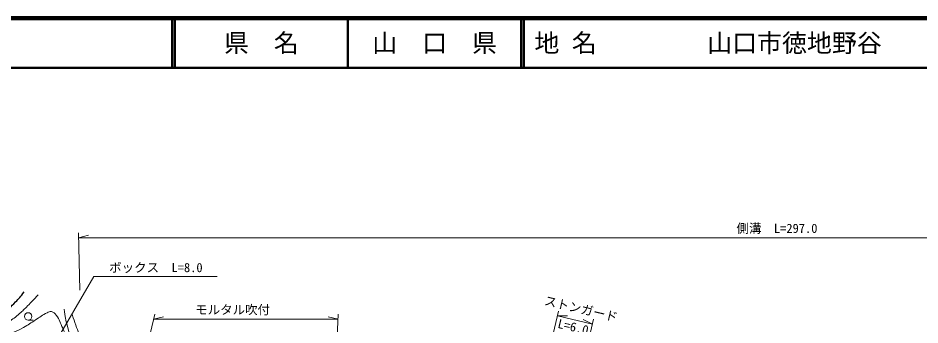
# Model space of a CAD drawing. Units: millimetres, scale not verified. Extents: x 40000 to 680000, y 20000 to 380000.
# Drawn here: x 266838 to 447687, y 318491 to 380000 of the extents above; entities that cross this region are included whole.
import ezdxf
from ezdxf.enums import TextEntityAlignment as Align

# ---------------------------------------------------------------- set-up
doc = ezdxf.new("R2010")
doc.units = ezdxf.units.MM
doc.header["$LTSCALE"] = 1000
for name, color, linetype, lineweight in [('M-BGD', 7, 'Continuous', 13), ('M-STR-HTXT', 7, 'Continuous', 13), ('M-TTL', 2, 'Continuous', 140), ('M-TTL-LINE', 7, 'Continuous', 50)]:
    doc.layers.add(name, color=color, linetype=linetype, lineweight=lineweight)
doc.layers.add('M-TTL-TXT', color=7, linetype='Continuous')
doc.styles.add('ＭＳ ゴシック', font='')
doc.styles.get('ＭＳ ゴシック').set_extended_font_data('MS Gothic')

msp = doc.modelspace()

# ---------------------------------------------------------------- linework, layer by layer
at = {"layer": 'M-BGD'}
msp.add_line((268864, 319449), (269864, 319449), dxfattribs=at)
msp.add_circle((268864, 320199), 750, dxfattribs=at)
at = {"layer": 'M-BGD', "lineweight": 25}
msp.add_open_spline([(256895, 316379), (258390, 317299), (258775, 317539), (259970, 318300), (261448, 319242), (262331, 319695), (263723, 320760), (264812, 321593), (265396, 322103), (266342, 323095), (267059, 323847), (267305, 324135), (268077, 325114)], degree=3, knots=[0, 0, 0, 0, 1, 1, 1, 2, 2, 2, 3, 3, 3, 4, 4, 4, 4], dxfattribs=at)
at = {"layer": 'M-BGD'}
for points, knots in [([(257330, 315148), (258383, 315484), (258700, 315602), (259550, 315965), (260722, 316466), (261329, 316858), (262431, 317500), (263419, 318076), (263969, 318409), (264912, 319056), (265825, 319683), (266326, 320055), (267163, 320781), (267808, 321341), (268132, 321695), (268740, 322295), (269608, 323152), (269877, 323449), (270906, 324545)], [0, 0, 0, 0, 1, 1, 1, 2, 2, 2, 3, 3, 3, 4, 4, 4, 5, 5, 5, 6, 6, 6, 6]), ([(257606, 314368), (258470, 314533), (258713, 314596), (259417, 314766), (261034, 315159), (261922, 315464), (263482, 316042), (265253, 316699), (266245, 317091), (267913, 317977), (268895, 318499), (269378, 318907), (270324, 319491), (271242, 320058), (271692, 320499), (272679, 320935), (272995, 321075), (273195, 321220), (273535, 321159), (274005, 321076), (274226, 320810), (274516, 320430), (275203, 319531), (275341, 318868), (275806, 317837), (276434, 316444), (276706, 315629), (277302, 314223), (277734, 313206), (277924, 312611), (278425, 311627), (278970, 310559), (279180, 309891), (279915, 308944), (280260, 308499), (280395, 308324), (280859, 307855)], [0, 0, 0, 0, 1, 1, 1, 2, 2, 2, 3, 3, 3, 4, 4, 4, 5, 5, 5, 6, 6, 6, 7, 7, 7, 8, 8, 8, 9, 9, 9, 10, 10, 10, 11, 11, 11, 12, 12, 12, 12]), ([(276062, 321642), (276284, 320049), (276372, 319544), (276724, 318235), (277151, 316646), (277583, 315814), (278207, 314292), (278782, 312889), (279129, 312111), (279816, 310759), (280123, 310154), (280295, 309809), (280693, 309260), (280931, 308930), (281022, 308811), (281341, 308444)], [0, 0, 0, 0, 1, 1, 1, 2, 2, 2, 3, 3, 3, 4, 4, 4, 5, 5, 5, 5]), ([(282352, 309190), (282026, 309612), (281926, 309761), (281702, 310157), (281391, 310708), (281325, 311070), (281093, 311659), (280538, 313067), (280262, 313870), (279705, 315277), (279215, 316513), (278876, 317181), (278422, 318431), (278117, 319271), (278018, 319554), (277686, 320597)], [0, 0, 0, 0, 1, 1, 1, 2, 2, 2, 3, 3, 3, 4, 4, 4, 5, 5, 5, 5])]:
    msp.add_open_spline(points, degree=3, knots=knots, dxfattribs=at)
at = {"layer": 'M-STR-HTXT'}
for p, q in [((279257, 325475), (278931, 336968)), ((278960, 335955), (280960, 336455)), ((278960, 335955), (565641, 335955)), ((282008, 328182), (270996, 309346)), ((282008, 328182), (306739, 328182)), ((291559, 309453), (294267, 320628)), ((294028, 319643), (296028, 320143)), ((331009, 319643), (329009, 320143)), ((330525, 309170), (331056, 320655)), ((367499, 288540), (375215, 321279)), ((374982, 320292), (377043, 320320)), ((374982, 320292), (382011, 318635)), ((294028, 319643), (331009, 319643)), ((374550, 286978), (382244, 319622)), ((382011, 318635), (380179, 319581))]:
    msp.add_line(p, q, dxfattribs=at)
at = {"layer": 'M-TTL'}
msp.add_line((680000, 380000), (40000, 380000), dxfattribs=at)
at = {"layer": 'M-TTL-LINE'}
for p, q in [((297750, 380000), (297750, 370000)), ((298250, 380000), (298250, 370000)), ((333000, 380000), (333000, 370000)), ((367750, 380000), (367750, 370000)), ((368250, 380000), (368250, 370000)), ((40000, 370000), (680000, 370000))]:
    msp.add_line(p, q, dxfattribs=at)

# ---------------------------------------------------------------- texts
at = {"layer": 'M-STR-HTXT', "style": 'ＭＳ ゴシック'}
for s, p in [('側溝\u3000L=297.0', (419019, 336395)), ('モルタル吹付', (309860, 320083))]:
    msp.add_text(s, height=1833, dxfattribs=at).set_placement(p, align=Align.BOTTOM_CENTER)
msp.add_text('ボックス\u3000L=8.0', height=1833, dxfattribs=at).set_placement((285111, 328529), align=Align.BOTTOM_LEFT)
for s, p in [('ストンガード', (379402, 320300)), ('L=6.0', (377821, 316683))]:
    msp.add_text(s, height=1833, rotation=346.739, dxfattribs=at).set_placement(p, align=Align.BOTTOM_CENTER)
at = {"layer": 'M-TTL-TXT', "style": 'ＭＳ ゴシック'}
for s, p in [('県\u3000名', (315625, 375000)), ('山\u3000口\u3000県', (350375, 375000))]:
    msp.add_text(s, height=3666, dxfattribs=at).set_placement(p, align=Align.MIDDLE_CENTER)
for s, p in [('地 名', (370380, 375000)), ('山口市徳地野谷', (405024, 375000))]:
    msp.add_text(s, height=3666, dxfattribs=at).set_placement(p, align=Align.MIDDLE_LEFT)

doc.saveas('drawing.dxf')
